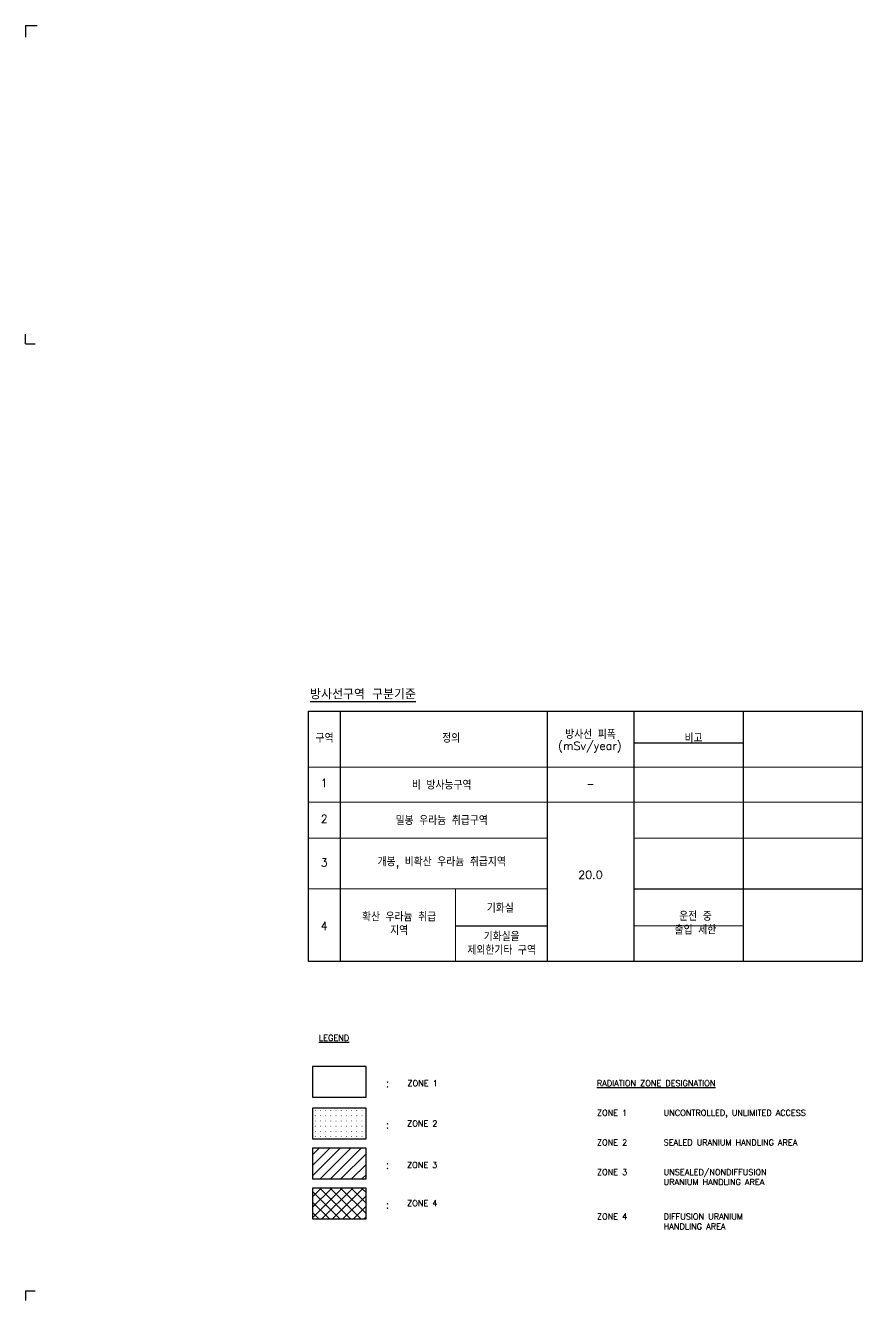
# Model space of a CAD drawing. Extents: x -59767 to 1106559, y -1290 to 1129522.
# Drawn here: x 721424 to 834368, y -1290 to 170811 of the extents above; entities that cross this region are included whole.
import ezdxf

# ---------------------------------------------------------------- set-up
doc = ezdxf.new("R2010")
doc.units = 0
doc.layers.get('0').update_dxf_attribs({"linetype": 'CONTINUOUS', "lineweight": 9})
for name, color, linetype in [('2', 4, 'CONTINUOUS'), ('M', 6, 'CONTINUOUS'), ('Y', 2, 'CONTINUOUS'), ('조형물', 11, 'CONTINUOUS')]:
    doc.layers.add(name, color=color, linetype=linetype)
doc.styles.add('ROMANS', font='romans.shx', dxfattribs={"bigfont": 'whgtxt.shx'})
doc.styles.add('SIM', font='SIMPLEX', dxfattribs={"width": 0.85, "bigfont": 'HS'})
doc.styles.get("Standard").update_dxf_attribs({"font": 'romans.shx', "bigfont": 'whtgtxt.shx'})

msp = doc.modelspace()

# ---------------------------------------------------------------- hatches: boundary and pattern name
at = {"layer": '조형물', "ltscale": 0.5}
h = msp.add_hatch(dxfattribs=at)
h.set_pattern_fill('ANSI31', color=5, scale=8000, style=0)
h.set_pattern_definition([(45, (731530.4, -86648.3), (-707.107, 707.107), [])])
h.paths.add_polyline_path([(767373.9, 19260.1), (760168.8, 19260.1), (760168.8, 15112), (767373.9, 15112)])
h = msp.add_hatch(dxfattribs=at)
h.set_pattern_fill('ANSI37', color=0, scale=8000, style=0)
h.set_pattern_definition([(45, (731530.4, -86648.3), (-707.107, 707.107), []), (135, (731530.4, -86648.3), (-707.107, -707.107), [])])
h.paths.add_polyline_path([(767373.9, 13869.8), (760168.8, 13869.8), (760168.8, 9721.7), (767373.9, 9721.7)])

# ---------------------------------------------------------------- linework, layer by layer
at = {"color": 7}
for p, q in [((759556, 70684.8), (834368.1, 70684.8)), ((759556, 65993.7), (834368.1, 65993.7)), ((759556, 61107.8), (791876.4, 61107.8)), ((803547.1, 61107.8), (834368.1, 61107.8)), ((759556, 54271.1), (791876.4, 54271.1)), ((779448, 44491.9), (779448, 54271.1)), ((803547.1, 49301), (818300.8, 49301))]:
    msp.add_line(p, q, dxfattribs=at)
at = {"layer": '2'}
for p, q in [((721423.8, 170811.2), (721423.8, 169219.5)), ((721423.8, 170811.2), (723015.5, 170811.2)), ((721423.8, 127853.9), (721423.8, 129144.2)), ((721423.8, 127853.9), (722714.2, 127853.9)), ((721423.8, 0), (721423.8, -1290.4)), ((721423.8, 0), (722714.2, 0))]:
    msp.add_line(p, q, dxfattribs=at)
at = {"layer": '2', "color": 7, "linetype": 'Continuous'}
for p, q in [((759556, 78260.7), (834368.1, 78260.7)), ((759556, 78260.7), (759556, 44491.9)), ((763901.2, 78260.7), (763901.2, 44491.9)), ((791876.4, 44491.9), (791876.4, 78260.7)), ((803547.1, 44491.9), (803547.1, 78260.7)), ((818300.8, 44491.9), (818300.8, 78260.7)), ((834368.1, 44491.9), (834368.1, 78260.7)), ((803601.1, 73969.3), (818354.8, 73969.3))]:
    msp.add_line(p, q, dxfattribs=at)
for points in [[(760168.8, 30285.9), (760168.8, 26137.8), (767373.9, 26137.8), (767373.9, 30285.9)], [(760168.8, 13869.8), (760168.8, 9721.7), (767373.9, 9721.7), (767373.9, 13869.8)]]:
    msp.add_lwpolyline(points, close=True, dxfattribs=at)
at = {"layer": '2', "color": 4, "linetype": 'Continuous'}
msp.add_lwpolyline([(760168.8, 24680.2), (760168.8, 20532.1), (767373.9, 20532.1), (767373.9, 24680.2)], close=True, dxfattribs=at)
at = {"layer": '2', "color": 4, "const_width": 58.3}
for points in [[(760492.7, 24343, 1), (760551, 24343, 1)], [(761192.7, 24343, 1), (761251, 24343, 1)], [(761892.7, 24343, 1), (761951, 24343, 1)], [(762592.7, 24343, 1), (762651, 24343, 1)], [(763292.7, 24343, 1), (763351, 24343, 1)], [(763992.7, 24343, 1), (764051, 24343, 1)], [(764692.7, 24343, 1), (764751, 24343, 1)], [(765392.7, 24343, 1), (765451, 24343, 1)], [(766092.7, 24343, 1), (766151, 24343, 1)], [(766792.7, 24343, 1), (766851, 24343, 1)], [(760492.7, 23643, 1), (760551, 23643, 1)], [(760492.7, 22943, 1), (760551, 22943, 1)], [(761192.7, 23643, 1), (761251, 23643, 1)], [(761192.7, 22943, 1), (761251, 22943, 1)], [(761892.7, 23643, 1), (761951, 23643, 1)], [(761892.7, 22943, 1), (761951, 22943, 1)], [(762592.7, 23643, 1), (762651, 23643, 1)], [(762592.7, 22943, 1), (762651, 22943, 1)], [(763292.7, 23643, 1), (763351, 23643, 1)], [(763292.7, 22943, 1), (763351, 22943, 1)], [(763992.7, 23643, 1), (764051, 23643, 1)], [(763992.7, 22943, 1), (764051, 22943, 1)], [(764692.7, 23643, 1), (764751, 23643, 1)], [(764692.7, 22943, 1), (764751, 22943, 1)], [(765392.7, 23643, 1), (765451, 23643, 1)], [(765392.7, 22943, 1), (765451, 22943, 1)], [(766092.7, 23643, 1), (766151, 23643, 1)], [(766092.7, 22943, 1), (766151, 22943, 1)], [(766792.7, 23643, 1), (766851, 23643, 1)], [(766792.7, 22943, 1), (766851, 22943, 1)], [(760492.7, 22243, 1), (760551, 22243, 1)], [(760492.7, 21543, 1), (760551, 21543, 1)], [(760492.7, 20843, 1), (760551, 20843, 1)], [(761192.7, 22243, 1), (761251, 22243, 1)], [(761192.7, 21543, 1), (761251, 21543, 1)], [(761192.7, 20843, 1), (761251, 20843, 1)], [(761892.7, 22243, 1), (761951, 22243, 1)], [(761892.7, 21543, 1), (761951, 21543, 1)], [(761892.7, 20843, 1), (761951, 20843, 1)], [(762592.7, 22243, 1), (762651, 22243, 1)], [(762592.7, 21543, 1), (762651, 21543, 1)], [(762592.7, 20843, 1), (762651, 20843, 1)], [(763292.7, 22243, 1), (763351, 22243, 1)], [(763292.7, 21543, 1), (763351, 21543, 1)], [(763292.7, 20843, 1), (763351, 20843, 1)], [(763992.7, 22243, 1), (764051, 22243, 1)], [(763992.7, 21543, 1), (764051, 21543, 1)], [(763992.7, 20843, 1), (764051, 20843, 1)], [(764692.7, 22243, 1), (764751, 22243, 1)], [(764692.7, 21543, 1), (764751, 21543, 1)], [(764692.7, 20843, 1), (764751, 20843, 1)], [(765392.7, 22243, 1), (765451, 22243, 1)], [(765392.7, 21543, 1), (765451, 21543, 1)], [(765392.7, 20843, 1), (765451, 20843, 1)], [(766092.7, 22243, 1), (766151, 22243, 1)], [(766092.7, 21543, 1), (766151, 21543, 1)], [(766092.7, 20843, 1), (766151, 20843, 1)], [(766792.7, 22243, 1), (766851, 22243, 1)], [(766792.7, 21543, 1), (766851, 21543, 1)], [(766792.7, 20843, 1), (766851, 20843, 1)]]:
    msp.add_lwpolyline(points, format="xyb", close=True, dxfattribs=at)
at = {"layer": '2', "color": 5, "linetype": 'Continuous'}
msp.add_lwpolyline([(760168.8, 19260.1), (760168.8, 15112), (767373.9, 15112), (767373.9, 19260.1)], close=True, dxfattribs=at)
at = {"layer": 'M', "color": 7, "ltscale": 0.5}
for p, q in [((803547.1, 54271.1), (834368.1, 54271.1)), ((779448, 49301), (791876.4, 49301))]:
    msp.add_line(p, q, dxfattribs=at)
at = {"layer": '조형물', "color": 7, "ltscale": 0.5}
msp.add_line((759556, 44491.9), (834368.1, 44491.9), dxfattribs=at)

# ---------------------------------------------------------------- texts
at = {"color": 7, "style": 'ROMANS', "width": 0.85}
msp.add_text('-', height=1080, dxfattribs=at).set_placement((797159.5, 67879.1))
at = {"layer": '2', "color": 7, "style": 'SIM'}
for p in [(770035.5, 27516.9), (770035.5, 21911.3), (770035.5, 16491.2), (770035.5, 11100.9)]:
    msp.add_text(':', height=1050, dxfattribs=at).set_placement(p)
at = {"layer": 'M', "color": 7, "ltscale": 0.5, "attachment_point": 1}
for s, insert, char_height, width in [('{\\L방사선구역 구분기준}', (759823.9, 81258), 1400, 18900.179), ('\\pxr0.57416,qc;방사선 피폭', (792833.2, 75634.9), 1100, 10288.987), ('\\pxr0.075388,qc;구역', (759980.7, 75120.5), 1100, 3692.589), ('\\pxr1.1253,qc;정의', (763901.2, 75120.5), 1100, 31158.211), ('\\pxr0.57416,qc;(mSv/year)', (792758.9, 74131.7), 1100, 10288.987), ('\\pxr0.075388,qc;비고', (809766.6, 75120.5), 1100, 3692.589), ('\\pxqc;1', (759557.6, 69120.1), 1100, 4343.529), ('\\pxr0.57416,qc;비 방사능구역', (763901.2, 68795.9), 1100, 28000.313), ('\\pxqc;2', (759557.6, 64271.3), 1100, 4343.529), ('\\pxr0.57416,qc;밀봉 우라늄 취급구역', (763901.2, 64018.5), 1100, 28015.045), ('\\pxr0.57416,qc;개봉, 비확산 우라늄 취급지역', (763901.2, 58437.8), 1100, 28015.045), ('\\pxqc;3', (759557.6, 58381.8), 1100, 4343.529), ('\\pxr1.6536e-015,qc;20.0', (791760.2, 56722), 1100, 11808.445), ('\\pxr0.57416;기화실', (783671.3, 52189), 1100, 6457.245), ('\\pxqc;확산 우라늄 취급\\P지역', (763231.6, 50998.1), 1100, 17223.056), ('\\pxqc;운전 중 \\P출입 제한', (805255.3, 51080.7), 1100, 13142.977), ('\\pxqc;4', (759557.6, 49813.8), 1100, 4343.529), ('\\pxr0.57416,qc;기화실을 제외한기타 구역', (779975.1, 48342.7), 1100, 12039.641)]:
    msp.add_mtext(s, dxfattribs=dict(at, insert=insert, char_height=char_height, width=width))
at = {"layer": 'Y', "linetype": 'Continuous', "style": 'ROMANS'}
msp.add_text('%%ULEGEND', height=800, dxfattribs=at).set_placement((761014.3, 33755.3))
at = {"layer": 'Y', "linetype": 'Continuous', "char_height": 800, "attachment_point": 1, "style": 'ROMANS'}
for s, insert, width in [('\\pxr0.57416;ZONE 1', (772971.3, 28436.3), 12039.641), ('\\pxr0.57416;{\\LRADIATION ZONE DESIGNATION }', (798539.7, 28436.3), 21106.308), ('\\pxr0.57416;ZONE 1', (798539.7, 24436.3), 7482.669), ('\\pxr0.57416;UNCONTROLLED, UNLIMITED ACCESS', (807539.7, 24436.3), 26119.641), ('\\pxr0.57416;ZONE 2', (772924.2, 22984.1), 12039.641), ('\\pxr0.57416;ZONE 2', (798539.7, 20436.3), 7579.7), ('\\pxr0.57416;SEALED URANIUM HANDLING AREA', (807539.7, 20436.3), 21106.308), ('\\pxr0.57416;ZONE 3', (772915.3, 17399.1), 12039.641), ('\\pxr0.57416;ZONE 3', (798539.7, 16436.3), 6738.771), ('\\pxr0.57416;UNSEALED/NONDIFFUSION URANIUM HANDLING AREA', (807539.7, 16436.3), 16786.308), ('\\pxr0.57416;ZONE 4', (772923.5, 12240.4), 12039.641), ('ZONE 4', (798539.7, 10436.3), 7094.548), ('DIFFUSION URANIUM \\PHANDLING AREA', (807539.7, 10436.3), 21106.308)]:
    msp.add_mtext(s, dxfattribs=dict(at, insert=insert, width=width))

doc.saveas('drawing.dxf')
